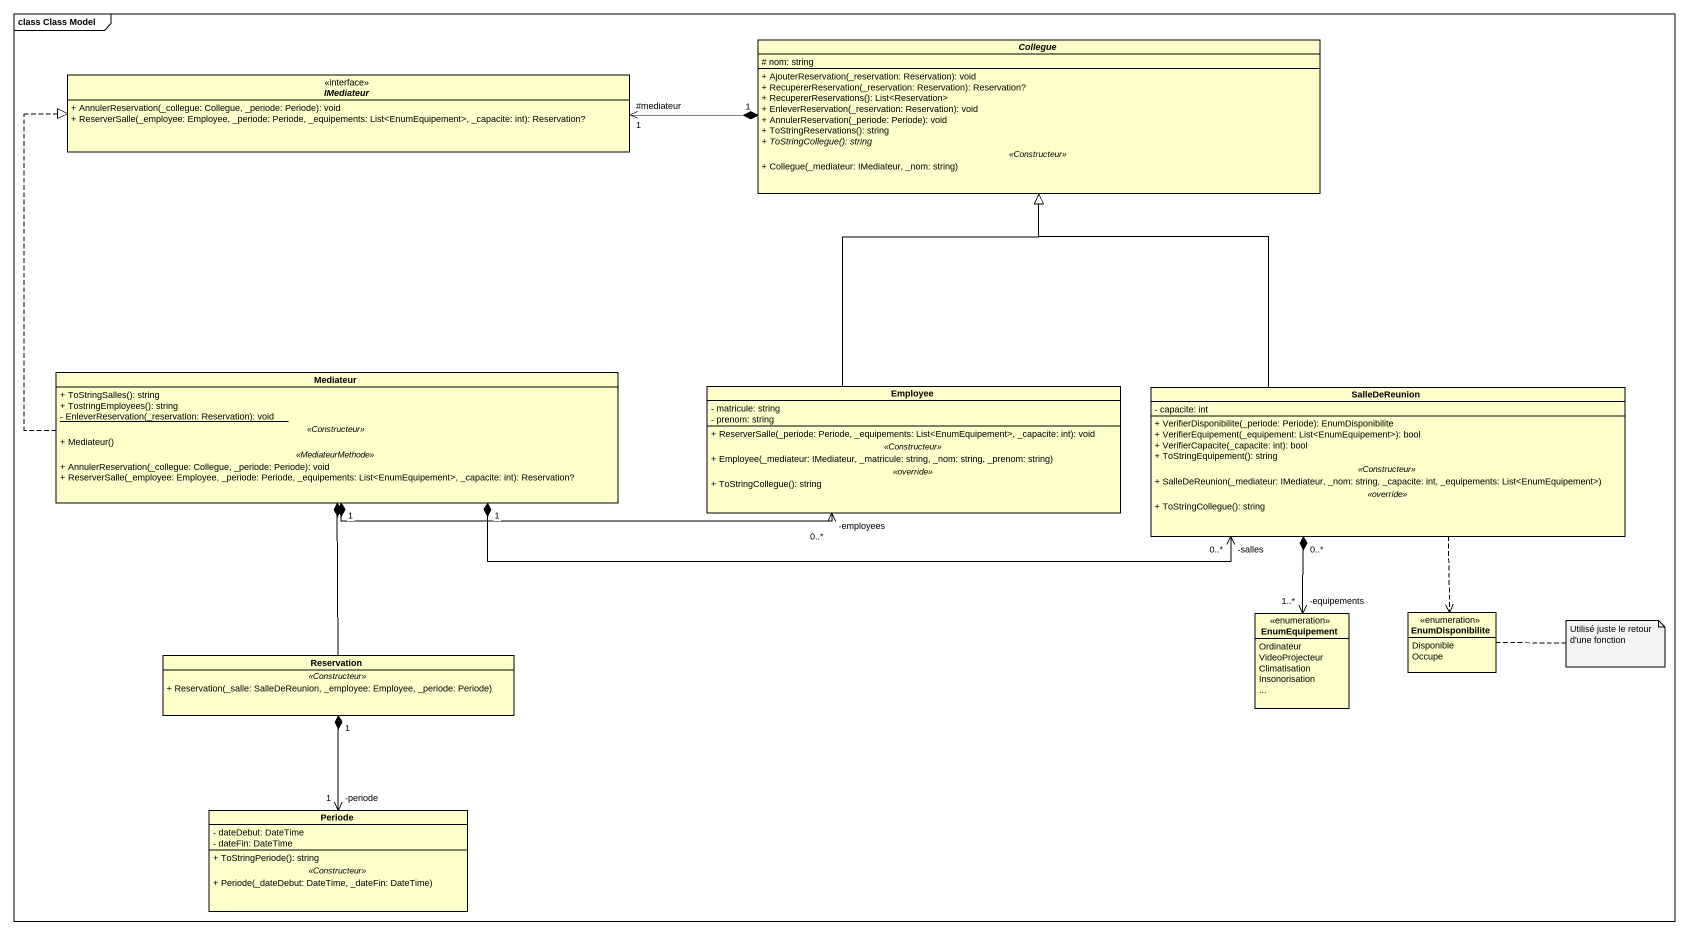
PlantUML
@startuml
mainframe class Class Model
hide circle
hide empty members
skinparam classAttributeIconSize 0
abstract class Collegue {
  # nom: string
  --
  + AjouterReservation(_reservation: Reservation): void
  + RecupererReservation(_reservation: Reservation): Reservation?
  + RecupererReservations(): List<Reservation>
  + EnleverReservation(_reservation: Reservation): void
  + AnnulerReservation(_periode: Periode): void
  + ToStringReservations(): string
  {abstract} + ToStringCollegue(): string
  .. <<Constructeur>> ..
  + Collegue(_mediateur: IMediateur, _nom: string)
}
interface IMediateur <<interface>> {
  + AnnulerReservation(_collegue: Collegue, _periode: Periode): void
  + ReserverSalle(_employee: Employee, _periode: Periode, _equipements: List<EnumEquipement>, _capacite: int): Reservation?
}
class Mediateur {
  + ToStringSalles(): string
  + TostringEmployees(): string
  {static} - EnleverReservation(_reservation: Reservation): void
  .. <<Constructeur>> ..
  + Mediateur()
  .. <<MediateurMethode>> ..
  + AnnulerReservation(_collegue: Collegue, _periode: Periode): void
  + ReserverSalle(_employee: Employee, _periode: Periode, _equipements: List<EnumEquipement>, _capacite: int): Reservation?
}
class Employee {
  - matricule: string
  - prenom: string
  --
  + ReserverSalle(_periode: Periode, _equipements: List<EnumEquipement>, _capacite: int): void
  .. <<Constructeur>> ..
  + Employee(_mediateur: IMediateur, _matricule: string, _nom: string, _prenom: string)
  .. <<override>> ..
  + ToStringCollegue(): string
}
class SalleDeReunion {
  - capacite: int
  --
  + VerifierDisponibilite(_periode: Periode): EnumDisponibilite
  + VerifierEquipement(_equipement: List<EnumEquipement>): bool
  + VerifierCapacite(_capacite: int): bool
  + ToStringEquipement(): string
  .. <<Constructeur>> ..
  + SalleDeReunion(_mediateur: IMediateur, _nom: string, _capacite: int, _equipements: List<EnumEquipement>)
  .. <<override>> ..
  + ToStringCollegue(): string
}
enum EnumEquipement {
  Ordinateur
  VideoProjecteur
  Climatisation
  Insonorisation
  ~...
}
enum EnumDisponibilite {
  Disponible
  Occupe
}
class Reservation {
  .. <<Constructeur>> ..
  + Reservation(_salle: SalleDeReunion, _employee: Employee, _periode: Periode)
}
class Periode {
  - dateDebut: DateTime
  - dateFin: DateTime
  --
  + ToStringPeriode(): string
  .. <<Constructeur>> ..
  + Periode(_dateDebut: DateTime, _dateFin: DateTime)
}
IMediateur "#mediateur\n1" <-right-* "1" Collegue
Mediateur .up.|> IMediateur
Employee -up-|> Collegue
Employee "-employees\n0..*" <-left-* "1" Mediateur
SalleDeReunion -up-|> Collegue
SalleDeReunion "-salles\n0..*" <-left-* "1" Mediateur
SalleDeReunion ..> EnumDisponibilite
EnumEquipement "-equipements\n1..*" <-up-* "0..*" SalleDeReunion
Reservation -up-* Mediateur
Periode "-periode\n1" <-up-* "1" Reservation
note right of EnumDisponibilite : Utilisé juste le retour d'une fonction
@enduml
